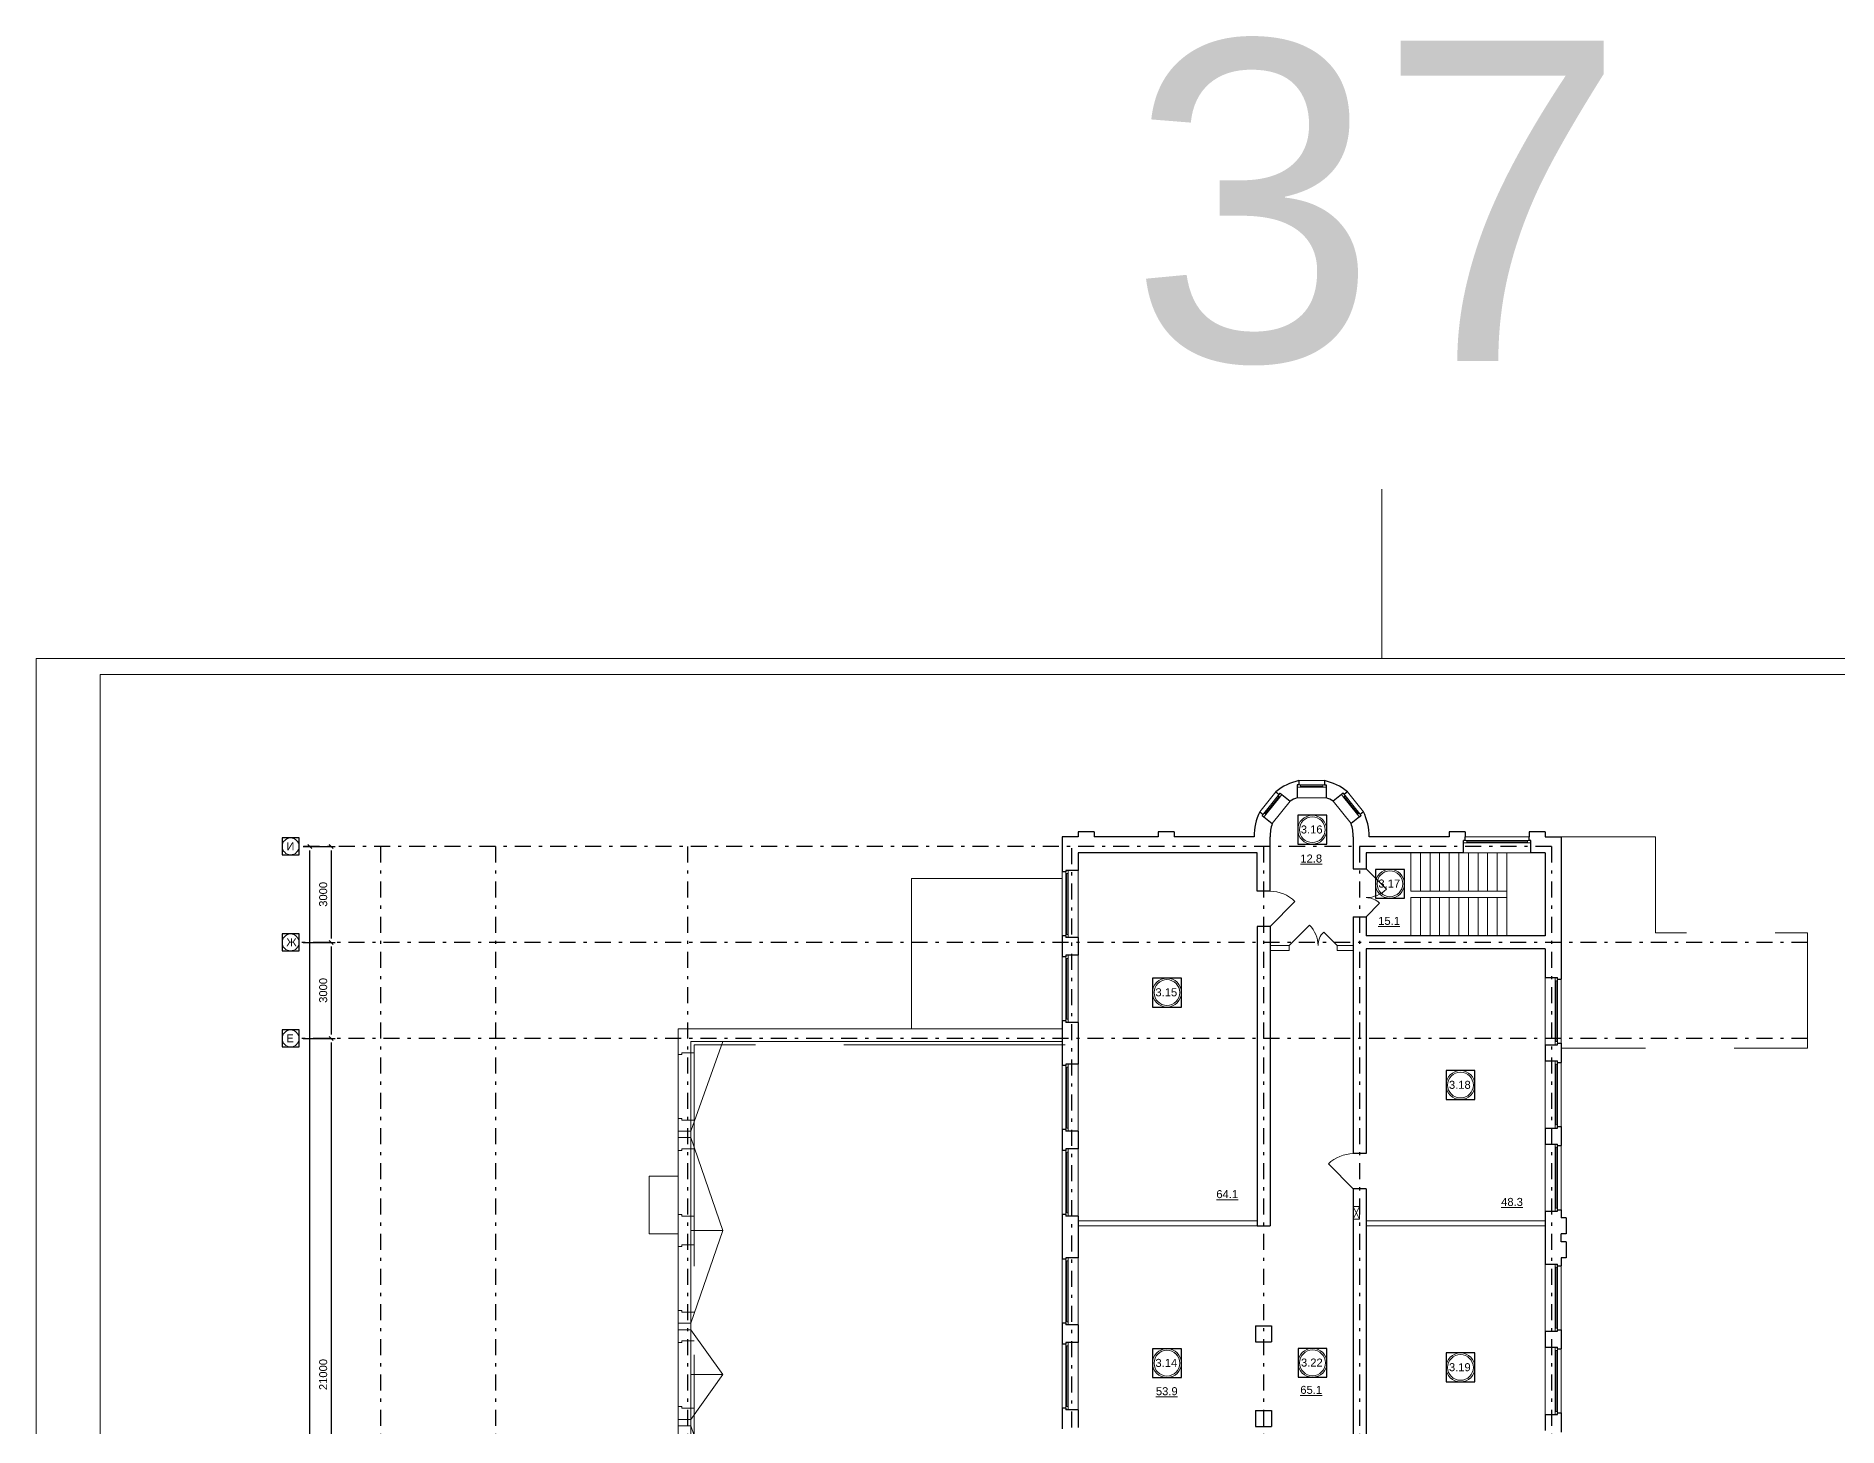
# Model space of a CAD drawing. Header units: metres. Extents: x -5 to 574, y -5 to 79.
# Drawn here: x 191.5 to 247.8, y 35.4 to 78.8 of the extents above; entities that cross this region are included whole.
import ezdxf
from ezdxf.enums import TextEntityAlignment as Align

# ---------------------------------------------------------------- set-up
doc = ezdxf.new("R2010")
doc.units = ezdxf.units.M
doc.header["$MEASUREMENT"] = 0
doc.linetypes.add('( Dashdot )', pattern=[1.001, 0.5, -0.25, 0.001, -0.25])
doc.linetypes.add('DGN Style 3', pattern=[9.681301, 6.915215, -2.766086])
doc.layers.get('DEFPOINTS').update_dxf_attribs({"lineweight": 0})
doc.layers.add('Level 50', color=7, linetype='Continuous', lineweight=0)
doc.layers.add('YOLO_TABLE', color=1, linetype='Continuous')
doc.styles.get("Standard").update_dxf_attribs({"font": 'arial.ttf', "height": 0.25})
doc.styles.add('Standard_0', font='arial.ttf')
doc.styles.add('Style-Arial', font='arial.ttf')
doc.dimstyles.get("Standard").update_dxf_attribs({"dimtxt": 0.00018, "dimasz": 0.00018, "dimexe": 0.0002, "dimexo": 0.0625, "dimgap": 9e-05, "dimtad": 0, "dimtih": 1, "dimtoh": 1, "dimdec": 4, "dimlfac": 1000, "dimzin": 0, "dimdsep": 46, "dimtxsty": 'Standard_0', "dimcen": 9e-05, "dimadec": 0, "dimazin": 0, "dimtfac": 1, "dimtdec": 4, "dimtofl": 0, "dimtmove": 0, "dimatfit": 0, "dimfxl": 0.01, "dimfxlon": 1, "dimtolj": 1, "dimtzin": 0, "dimarcsym": 0})

# ---------------------------------------------------------------- blocks, each defined once
blk = doc.blocks.new('_Oblique-1')
at = {"color": 0, "linetype": 'ByBlock', "lineweight": -2}
blk.add_line((0.5, 0.5), (-0.5, -0.5), dxfattribs=at)
blk = doc.blocks.new('*D448')
at = {"color": 0, "linetype": 'Continuous', "lineweight": -2, "transparency": 16777216}
for p, q in [((199.874, 53.528), (200.881, 53.528)), ((200.756, 53.403), (200.756, 50.653)), ((199.874, 50.528), (200.881, 50.528))]:
    blk.add_line(p, q, dxfattribs=at)
at = {"layer": 'DEFPOINTS', "color": 0, "linetype": 'Continuous', "lineweight": 0, "transparency": 16777216}
for p in [(199.749, 53.528), (199.749, 50.528), (200.756, 50.528)]:
    blk.add_point(p, dxfattribs=at)
at = {"color": 0, "linetype": 'Continuous', "lineweight": -2, "transparency": 16777216, "xscale": 0.125, "yscale": 0.125, "zscale": 0.125}
for p, rotation in [((200.756, 53.528), 90), ((200.756, 50.528), 270)]:
    blk.add_blockref('_Oblique-1', p, dxfattribs=dict(at, rotation=rotation))
at = {"color": 0, "linetype": 'Continuous', "lineweight": 0, "transparency": 16777216, "insert": (200.504, 52.028), "char_height": 0.25, "attachment_point": 5, "rotation": 90, "style": 'Style-Arial'}
blk.add_mtext('\\A1;3000', dxfattribs=at)
blk = doc.blocks.new('*D449')
at = {"color": 0, "linetype": 'Continuous', "lineweight": -2, "transparency": 16777216}
for p, q in [((199.874, 53.528), (200.212, 53.528)), ((200.087, 11.653), (200.087, 53.403)), ((199.874, 11.528), (200.212, 11.528))]:
    blk.add_line(p, q, dxfattribs=at)
at = {"layer": 'DEFPOINTS', "color": 0, "linetype": 'Continuous', "lineweight": 0, "transparency": 16777216}
for p in [(199.749, 53.528), (200.087, 53.528), (199.749, 11.528)]:
    blk.add_point(p, dxfattribs=at)
at = {"color": 0, "linetype": 'Continuous', "lineweight": -2, "transparency": 16777216, "xscale": 0.125, "yscale": 0.125, "zscale": 0.125}
for p, rotation in [((200.087, 53.528), 90), ((200.087, 11.528), 270)]:
    blk.add_blockref('_Oblique-1', p, dxfattribs=dict(at, rotation=rotation))
at = {"color": 0, "linetype": 'Continuous', "lineweight": 0, "transparency": 16777216, "insert": (199.834, 32.528), "char_height": 0.25, "attachment_point": 5, "rotation": 90, "style": 'Style-Arial'}
blk.add_mtext('\\A1;42000', dxfattribs=at)
blk = doc.blocks.new('*U29')
at = {"color": 7, "linetype": 'Continuous', "lineweight": 0}
blk.add_line((0, 29.7), (0, 34.987), dxfattribs=at)
at = {"color": 7, "linetype": 'Continuous', "lineweight": 0, "flags": 128}
blk.add_lwpolyline([(42.05, 29.7), (42.05, -29.7), (-42.05, -29.7), (-42.05, 29.7), (42.05, 29.7)], close=True, dxfattribs=at)
at = {"layer": 'Level 50', "color": 7, "linetype": 'Continuous', "lineweight": 13}
for p, q in [((-40.05, 29.2), (-40.05, -29.2)), ((41.55, 29.2), (-40.05, 29.2))]:
    blk.add_line(p, q, dxfattribs=at)
blk = doc.blocks.new('*D576')
at = {"color": 0, "linetype": 'Continuous', "lineweight": -2, "transparency": 16777216}
for p, q in [((199.874, 50.528), (200.881, 50.528)), ((200.756, 50.403), (200.756, 47.653)), ((199.874, 47.528), (200.881, 47.528))]:
    blk.add_line(p, q, dxfattribs=at)
at = {"layer": 'DEFPOINTS', "color": 0, "linetype": 'Continuous', "lineweight": 0, "transparency": 16777216}
for p in [(199.749, 50.528), (199.749, 47.528), (200.756, 47.528)]:
    blk.add_point(p, dxfattribs=at)
at = {"color": 0, "linetype": 'Continuous', "lineweight": -2, "transparency": 16777216, "xscale": 0.125, "yscale": 0.125, "zscale": 0.125}
for p, rotation in [((200.756, 50.528), 90), ((200.756, 47.528), 270)]:
    blk.add_blockref('_Oblique-1', p, dxfattribs=dict(at, rotation=rotation))
at = {"color": 0, "linetype": 'Continuous', "lineweight": 0, "transparency": 16777216, "insert": (200.504, 49.028), "char_height": 0.25, "attachment_point": 5, "rotation": 90, "style": 'Style-Arial'}
blk.add_mtext('\\A1;3000', dxfattribs=at)
blk = doc.blocks.new('*D577')
at = {"color": 0, "linetype": 'Continuous', "lineweight": -2, "transparency": 16777216}
for p, q in [((199.874, 47.528), (200.881, 47.528)), ((200.756, 47.403), (200.756, 26.653)), ((199.874, 26.528), (200.881, 26.528))]:
    blk.add_line(p, q, dxfattribs=at)
at = {"layer": 'DEFPOINTS', "color": 0, "linetype": 'Continuous', "lineweight": 0, "transparency": 16777216}
for p in [(199.749, 47.528), (199.749, 26.528), (200.756, 26.528)]:
    blk.add_point(p, dxfattribs=at)
at = {"color": 0, "linetype": 'Continuous', "lineweight": -2, "transparency": 16777216, "xscale": 0.125, "yscale": 0.125, "zscale": 0.125}
for p, rotation in [((200.756, 47.528), 90), ((200.756, 26.528), 270)]:
    blk.add_blockref('_Oblique-1', p, dxfattribs=dict(at, rotation=rotation))
at = {"color": 0, "linetype": 'Continuous', "lineweight": 0, "transparency": 16777216, "insert": (200.504, 37.028), "char_height": 0.25, "attachment_point": 5, "rotation": 90, "style": 'Style-Arial'}
blk.add_mtext('\\A1;21000', dxfattribs=at)

msp = doc.modelspace()

# ---------------------------------------------------------------- linework, layer by layer
at = {"color": 7, "linetype": 'Continuous', "lineweight": 0}
for p, q in [((230.26990398, 55.23607448), (229.77034598, 54.61122105)), ((230.40765009, 55.18996419), (229.84564734, 54.48700408)), ((230.94089163, 55.44635737), (231.84089163, 55.44635737)), ((230.99089163, 55.58273974), (231.79089163, 55.58273974)), ((231.04089163, 55.41135737), (231.74089163, 55.41135737)), ((232.37413318, 55.18996419), (232.93613592, 54.48700408)), ((232.51187929, 55.23607448), (233.01143728, 54.61122105)), ((229.93542943, 54.5432551), (230.37254267, 55.09000185)), ((230.71927966, 54.94082249), (230.15727692, 54.23786238)), ((230.94089163, 55.04737795), (231.84089163, 55.04737795)), ((232.0625036, 54.94082249), (232.62450634, 54.23786238)), ((232.40924059, 55.09000185), (232.84635383, 54.5432551)), ((238.19089163, 53.82774686), (236.19089163, 53.82774686)), ((238.14089163, 53.67274686), (236.24089163, 53.67274686)), ((234.79089163, 53.32774686), (234.79089163, 52.12774686)), ((235.09089163, 53.32774686), (235.09089163, 52.12774686)), ((235.39089163, 53.32774686), (235.39089163, 52.12774686)), ((235.69089163, 53.32774686), (235.69089163, 52.12774686)), ((235.99089163, 53.32774686), (235.99089163, 52.12774686)), ((238.24089163, 53.32774686), (236.14089163, 53.32774686)), ((236.29089163, 53.32774686), (236.29089163, 52.12774686)), ((236.59089163, 53.32774686), (236.59089163, 52.12774686)), ((236.89089163, 53.32774686), (236.89089163, 52.12774686)), ((237.19089163, 53.32774686), (237.19089163, 52.12774686)), ((223.59089163, 52.72774686), (223.59089163, 50.72774686)), ((223.74589163, 52.67774686), (223.74589163, 50.77774686)), ((224.09089163, 52.77774686), (224.09089163, 50.67774686)), ((234.79089163, 51.92774686), (234.79089163, 50.72774686)), ((235.09089163, 51.92774686), (235.09089163, 50.72774686)), ((235.39089163, 51.92774686), (235.39089163, 50.72774686)), ((235.69089163, 51.92774686), (235.69089163, 50.72774686)), ((235.99089163, 51.92774686), (235.99089163, 50.72774686)), ((236.29089163, 51.92774686), (236.29089163, 50.72774686)), ((236.59089163, 51.92774686), (236.59089163, 50.72774686)), ((236.89089163, 51.92774686), (236.89089163, 50.72774686)), ((237.19089163, 51.92774686), (237.19089163, 50.72774686)), ((224.09089163, 50.12774686), (224.09089163, 48.02774686)), ((223.59089163, 50.07774686), (223.59089163, 48.07774686)), ((223.74589163, 50.02774686), (223.74589163, 48.12774686)), ((238.69089163, 47.32774686), (238.69089163, 49.42774686)), ((239.03589163, 47.42774686), (239.03589163, 49.32774686)), ((239.19089163, 47.37774686), (239.19089163, 49.37774686)), ((238.69089163, 44.72774686), (238.69089163, 46.82774686)), ((239.19089163, 44.77774686), (239.19089163, 46.77774686)), ((223.59089163, 46.67774686), (223.59089163, 44.67774686)), ((223.74589163, 46.62774686), (223.74589163, 44.72774686)), ((224.09089163, 46.72774686), (224.09089163, 44.62774686)), ((239.03589163, 44.82774686), (239.03589163, 46.72774686)), ((223.59089163, 44.02774686), (223.59089163, 42.02774686)), ((223.74589163, 43.97774686), (223.74589163, 42.07774686)), ((224.09089163, 44.07774686), (224.09089163, 41.97774686)), ((238.69089163, 42.12774686), (238.69089163, 44.22774686)), ((239.03589163, 42.22774686), (239.03589163, 44.12774686)), ((239.19089163, 42.17774686), (239.19089163, 44.17774686)), ((223.59089163, 40.62774686), (223.59089163, 38.62774686)), ((223.74589163, 40.57774686), (223.74589163, 38.67774686)), ((224.09089163, 40.67774686), (224.09089163, 38.57774686)), ((238.69089163, 38.37774686), (238.69089163, 40.47774686)), ((239.03589163, 38.47774686), (239.03589163, 40.37774686)), ((239.19089163, 38.42774686), (239.19089163, 40.42774686)), ((223.59089163, 37.97774686), (223.59089163, 35.97774686)), ((223.74589163, 37.92774686), (223.74589163, 36.02774686)), ((224.09089163, 38.02774686), (224.09089163, 35.92774686)), ((238.69089163, 35.77774686), (238.69089163, 37.87774686)), ((239.03589163, 35.87774686), (239.03589163, 37.77774686)), ((239.19089163, 35.82774686), (239.19089163, 37.82774686))]:
    msp.add_line(p, q, dxfattribs=at)
at = {"color": 7, "linetype": 'Continuous', "lineweight": 30}
for p, q in [((230.26990398, 55.23607448), (230.37642771, 55.15091085)), ((230.37642771, 55.15091085), (230.40765009, 55.18996419)), ((230.40765009, 55.18996419), (230.71927966, 54.94082249)), ((230.94089163, 55.44635737), (230.94089163, 55.04737795)), ((230.99089163, 55.44635737), (230.94089163, 55.44635737)), ((230.99089163, 55.58273974), (230.99089163, 55.44635737)), ((231.79089163, 55.58273974), (231.79089163, 55.44635737)), ((231.79089163, 55.44635737), (231.84089163, 55.44635737)), ((231.84089163, 55.44635737), (231.84089163, 55.04737795)), ((232.37413318, 55.18996419), (232.0625036, 54.94082249)), ((232.37413318, 55.18996419), (232.40535555, 55.15091085)), ((232.51187929, 55.23607448), (232.40535555, 55.15091085)), ((229.77034598, 54.61122105), (229.87686972, 54.52605742)), ((229.87686972, 54.52605742), (229.84564734, 54.48700408)), ((229.84564734, 54.48700408), (230.15727692, 54.23786238)), ((232.93613592, 54.48700408), (232.62450634, 54.23786238)), ((233.01143728, 54.61122105), (232.90491355, 54.52605742)), ((232.90491355, 54.52605742), (232.93613592, 54.48700408)), ((223.59089163, 53.82774686), (223.59089163, 52.72774686)), ((224.09089163, 53.82774686), (223.59089163, 53.82774686)), ((224.09089163, 53.97774686), (224.09089163, 53.82774686)), ((224.59089163, 53.97774686), (224.09089163, 53.97774686)), ((224.59089163, 53.97774686), (224.59089163, 53.82774686)), ((226.59089163, 53.82774686), (224.59089163, 53.82774686)), ((226.59089163, 53.97774686), (226.59089163, 53.82774686)), ((227.09089163, 53.97774686), (226.59089163, 53.97774686)), ((227.09089163, 53.97774686), (227.09089163, 53.82774686)), ((229.59089163, 53.82774686), (227.09089163, 53.82774686)), ((230.09089163, 52.12774686), (230.09089163, 53.82774686)), ((232.69089163, 53.82774686), (232.69089163, 52.82774686)), ((235.69089163, 53.82774686), (233.19089163, 53.82774686)), ((235.69089163, 53.97774686), (235.69089163, 53.82774686)), ((236.19089163, 53.97774686), (235.69089163, 53.97774686)), ((236.14089163, 53.32774686), (236.14089163, 53.70774686)), ((236.19089163, 53.70774686), (236.14089163, 53.70774686)), ((236.19089163, 53.97774686), (236.19089163, 53.82774686)), ((236.19089163, 53.70774686), (236.19089163, 53.82774686)), ((238.19089163, 53.97774686), (238.19089163, 53.82774686)), ((238.69089163, 53.97774686), (238.19089163, 53.97774686)), ((238.19089163, 53.70774686), (238.19089163, 53.82774686)), ((238.24089163, 53.70774686), (238.19089163, 53.70774686)), ((238.24089163, 53.70774686), (238.19089163, 53.70774686)), ((238.24089163, 53.32774686), (238.24089163, 53.70774686)), ((238.69089163, 53.97774686), (238.69089163, 53.82774686)), ((238.69089163, 53.82774686), (239.19089163, 53.82774686)), ((239.19089163, 53.82774686), (239.19089163, 49.37774686)), ((224.09089163, 53.32774686), (224.09089163, 52.77774686)), ((229.69089163, 53.32774686), (224.09089163, 53.32774686)), ((229.69089163, 52.12774686), (229.69089163, 53.32774686)), ((233.09089163, 53.32774686), (233.09089163, 52.82774686)), ((236.14089163, 53.32774686), (233.09089163, 53.32774686)), ((238.69089163, 53.32774686), (238.24089163, 53.32774686)), ((238.69089163, 53.32774686), (238.69089163, 50.72774686)), ((223.71089163, 52.72774686), (223.59089163, 52.72774686)), ((224.09089163, 52.77774686), (223.71089163, 52.77774686)), ((223.71089163, 52.77774686), (223.71089163, 52.72774686)), ((232.69089163, 52.82774686), (233.09089163, 52.82774686)), ((230.09089163, 52.12774686), (229.69089163, 52.12774686)), ((232.69089163, 51.32774686), (233.09089163, 51.32774686)), ((232.69089163, 51.32774686), (232.69089163, 43.92774686)), ((233.09089163, 51.32774686), (233.09089163, 50.72774686)), ((223.71089163, 50.72774686), (223.59089163, 50.72774686)), ((223.59089163, 50.72774686), (223.59089163, 50.07774686)), ((223.71089163, 50.72774686), (223.71089163, 50.67774686)), ((224.09089163, 50.67774686), (223.71089163, 50.67774686)), ((224.09089163, 50.67774686), (224.09089163, 50.12774686)), ((229.69089163, 51.02774686), (229.69089163, 41.67774686)), ((230.09089163, 51.02774686), (229.69089163, 51.02774686)), ((230.09089163, 51.02774686), (230.09089163, 41.67774686)), ((238.69089163, 50.72774686), (233.09089163, 50.72774686)), ((224.09089163, 50.12774686), (223.71089163, 50.12774686)), ((223.71089163, 50.12774686), (223.71089163, 50.07774686)), ((233.09089163, 50.32774686), (233.09089163, 43.92774686)), ((238.69089163, 50.32774686), (233.09089163, 50.32774686)), ((238.69089163, 50.32774686), (238.69089163, 49.42774686)), ((223.71089163, 50.07774686), (223.59089163, 50.07774686)), ((238.69089163, 49.42774686), (239.07089163, 49.42774686)), ((239.07089163, 49.37774686), (239.07089163, 49.42774686)), ((239.07089163, 49.37774686), (239.19089163, 49.37774686)), ((223.71089163, 48.07774686), (223.59089163, 48.07774686)), ((223.59089163, 48.07774686), (223.59089163, 46.67774686)), ((223.71089163, 48.07774686), (223.71089163, 48.02774686)), ((224.09089163, 48.02774686), (223.71089163, 48.02774686)), ((224.09089163, 48.02774686), (224.09089163, 46.72774686)), ((238.69089163, 47.32774686), (239.07089163, 47.32774686)), ((238.69089163, 47.32774686), (238.69089163, 46.82774686)), ((239.07089163, 47.37774686), (239.19089163, 47.37774686)), ((239.07089163, 47.32774686), (239.07089163, 47.37774686)), ((239.19089163, 47.37774686), (239.19089163, 46.77774686)), ((238.69089163, 46.82774686), (239.07089163, 46.82774686)), ((239.07089163, 46.77774686), (239.07089163, 46.82774686)), ((239.07089163, 46.77774686), (239.19089163, 46.77774686)), ((223.71089163, 46.67774686), (223.59089163, 46.67774686)), ((224.09089163, 46.72774686), (223.71089163, 46.72774686)), ((223.71089163, 46.72774686), (223.71089163, 46.67774686)), ((223.71089163, 44.67774686), (223.59089163, 44.67774686)), ((223.59089163, 44.67774686), (223.59089163, 44.02774686)), ((223.71089163, 44.67774686), (223.71089163, 44.62774686)), ((224.09089163, 44.62774686), (223.71089163, 44.62774686)), ((224.09089163, 44.62774686), (224.09089163, 44.07774686)), ((238.69089163, 44.72774686), (239.07089163, 44.72774686)), ((238.69089163, 44.72774686), (238.69089163, 44.22774686)), ((239.07089163, 44.77774686), (239.19089163, 44.77774686)), ((239.07089163, 44.72774686), (239.07089163, 44.77774686)), ((239.19089163, 44.77774686), (239.19089163, 44.17774686)), ((223.71089163, 44.02774686), (223.59089163, 44.02774686)), ((224.09089163, 44.07774686), (223.71089163, 44.07774686)), ((223.71089163, 44.07774686), (223.71089163, 44.02774686)), ((233.09089163, 43.92774686), (232.69089163, 43.92774686)), ((238.69089163, 44.22774686), (239.07089163, 44.22774686)), ((239.07089163, 44.17774686), (239.07089163, 44.22774686)), ((239.07089163, 44.17774686), (239.19089163, 44.17774686)), ((232.69089163, 42.82774686), (232.69089163, 34.97774686)), ((233.09089163, 42.82774686), (232.69089163, 42.82774686)), ((233.09089163, 42.82774686), (233.09089163, 34.97774686)), ((223.71089163, 42.02774686), (223.59089163, 42.02774686)), ((223.59089163, 42.02774686), (223.59089163, 40.62774686)), ((223.71089163, 42.02774686), (223.71089163, 41.97774686)), ((224.09089163, 41.97774686), (223.71089163, 41.97774686)), ((224.09089163, 41.97774686), (224.09089163, 40.67774686)), ((229.69089163, 41.67774686), (230.09089163, 41.67774686)), ((238.69089163, 42.12774686), (239.07089163, 42.12774686)), ((238.69089163, 42.12774686), (238.69089163, 40.47774686)), ((239.07089163, 42.17774686), (239.19089163, 42.17774686)), ((239.07089163, 42.12774686), (239.07089163, 42.17774686)), ((239.19089163, 42.17774686), (239.19089163, 41.92774686)), ((239.34089163, 41.92774686), (239.19089163, 41.92774686)), ((239.34089163, 41.92774686), (239.34089163, 41.42774686)), ((239.34089163, 41.42774686), (239.19089163, 41.42774686)), ((239.19089163, 41.17774686), (239.19089163, 41.42774686)), ((239.34089163, 41.17774686), (239.19089163, 41.17774686)), ((239.34089163, 41.17774686), (239.34089163, 40.67774686)), ((223.71089163, 40.62774686), (223.59089163, 40.62774686)), ((224.09089163, 40.67774686), (223.71089163, 40.67774686)), ((223.71089163, 40.67774686), (223.71089163, 40.62774686)), ((239.34089163, 40.67774686), (239.19089163, 40.67774686)), ((239.19089163, 40.67774686), (239.19089163, 40.42774686)), ((238.69089163, 40.47774686), (239.07089163, 40.47774686)), ((239.07089163, 40.42774686), (239.07089163, 40.47774686)), ((239.07089163, 40.42774686), (239.19089163, 40.42774686)), ((223.71089163, 38.62774686), (223.59089163, 38.62774686)), ((223.59089163, 38.62774686), (223.59089163, 37.97774686)), ((223.71089163, 38.62774686), (223.71089163, 38.57774686)), ((224.09089163, 38.57774686), (223.71089163, 38.57774686)), ((224.09089163, 38.57774686), (224.09089163, 38.02774686)), ((229.64089163, 38.55274686), (229.64089163, 38.05274686)), ((229.64089163, 38.55274686), (230.14089163, 38.55274686)), ((230.14089163, 38.55274686), (230.14089163, 38.05274686)), ((238.69089163, 38.37774686), (239.07089163, 38.37774686)), ((238.69089163, 38.37774686), (238.69089163, 37.87774686)), ((239.07089163, 38.42774686), (239.19089163, 38.42774686)), ((239.07089163, 38.37774686), (239.07089163, 38.42774686)), ((239.19089163, 38.42774686), (239.19089163, 37.82774686)), ((223.71089163, 37.97774686), (223.59089163, 37.97774686)), ((224.09089163, 38.02774686), (223.71089163, 38.02774686)), ((223.71089163, 38.02774686), (223.71089163, 37.97774686)), ((229.64089163, 38.05274686), (230.14089163, 38.05274686)), ((238.69089163, 37.87774686), (239.07089163, 37.87774686)), ((239.07089163, 37.82774686), (239.07089163, 37.87774686)), ((239.07089163, 37.82774686), (239.19089163, 37.82774686)), ((223.71089163, 35.97774686), (223.59089163, 35.97774686)), ((223.59089163, 35.97774686), (223.59089163, 35.32774686)), ((223.71089163, 35.97774686), (223.71089163, 35.92774686)), ((224.09089163, 35.92774686), (223.71089163, 35.92774686)), ((224.09089163, 35.92774686), (224.09089163, 35.37774686)), ((229.64089163, 35.90274686), (230.14089163, 35.90274686)), ((229.64089163, 35.90274686), (229.64089163, 35.40274686)), ((230.14089163, 35.90274686), (230.14089163, 35.40274686)), ((238.69089163, 35.77774686), (239.07089163, 35.77774686)), ((238.69089163, 35.77774686), (238.69089163, 35.27774686)), ((239.07089163, 35.82774686), (239.19089163, 35.82774686)), ((239.07089163, 35.77774686), (239.07089163, 35.82774686)), ((239.19089163, 35.82774686), (239.19089163, 35.22774686)), ((229.64089163, 35.40274686), (230.14089163, 35.40274686))]:
    msp.add_line(p, q, dxfattribs=at)
at = {"color": 1, "linetype": '( Dashdot )'}
for p, q in [((238.89089163, 53.52774686), (199.74895633, 53.52774686)), ((202.29089163, 53.52774686), (202.29089163, 5.51586884)), ((205.89089163, 53.52774686), (205.89089163, 5.51586884)), ((211.89089163, 53.52774686), (211.89089163, 5.51586884)), ((229.89089163, 53.52774686), (229.89089163, 5.51586884)), ((232.89089163, 53.52774686), (232.89089163, 5.51586884)), ((238.89089163, 53.52774686), (238.89089163, 5.51586884)), ((223.89089163, 53.47108186), (223.89089163, 5.51586884)), ((246.89089163, 50.52774686), (199.74895633, 50.52774686)), ((246.89089163, 47.52774686), (199.74895633, 47.52774686))]:
    msp.add_line(p, q, dxfattribs=at)
at = {"color": 7, "linetype": 'DGN Style 3', "lineweight": 0}
for p, q in [((240.56589163, 53.82774686), (240.76589163, 53.82774686)), ((212.09089163, 47.32774686), (212.09089163, 26.97774686)), ((223.69089163, 47.32774686), (212.09089163, 47.32774686)), ((211.71089163, 47.02774686), (211.59089163, 47.02774686)), ((212.09089163, 47.07774686), (211.71089163, 47.07774686)), ((211.71089163, 47.07774686), (211.71089163, 47.02774686)), ((211.71089163, 45.02774686), (211.59089163, 45.02774686)), ((211.59089163, 44.42774686), (211.59089163, 44.62774686)), ((211.71089163, 45.02774686), (211.71089163, 44.97774686)), ((212.09089163, 44.97774686), (211.71089163, 44.97774686)), ((211.99089163, 44.42774686), (211.99089163, 44.62774686)), ((211.71089163, 44.02774686), (211.59089163, 44.02774686)), ((212.09089163, 44.07774686), (211.71089163, 44.07774686)), ((211.71089163, 44.07774686), (211.71089163, 44.02774686)), ((211.71089163, 42.02774686), (211.59089163, 42.02774686)), ((211.71089163, 42.02774686), (211.71089163, 41.97774686)), ((212.09089163, 41.97774686), (211.71089163, 41.97774686)), ((211.71089163, 41.02774686), (211.59089163, 41.02774686)), ((212.09089163, 41.07774686), (211.71089163, 41.07774686)), ((211.71089163, 41.07774686), (211.71089163, 41.02774686)), ((211.71089163, 39.02774686), (211.59089163, 39.02774686)), ((211.71089163, 39.02774686), (211.71089163, 38.97774686)), ((212.09089163, 38.97774686), (211.71089163, 38.97774686)), ((211.59089163, 38.42774686), (211.59089163, 38.62774686)), ((211.99089163, 38.42774686), (211.99089163, 38.62774686)), ((211.71089163, 38.02774686), (211.59089163, 38.02774686)), ((212.09089163, 38.07774686), (211.71089163, 38.07774686)), ((211.71089163, 38.07774686), (211.71089163, 38.02774686)), ((211.71089163, 36.02774686), (211.59089163, 36.02774686)), ((211.59089163, 35.42774686), (211.59089163, 35.62774686)), ((211.71089163, 36.02774686), (211.71089163, 35.97774686)), ((212.09089163, 35.97774686), (211.71089163, 35.97774686)), ((211.99089163, 35.42774686), (211.99089163, 35.62774686))]:
    msp.add_line(p, q, dxfattribs=at)
at = {"color": 7, "linetype": 'Continuous', "lineweight": 13}
for p, q in [((234.49089163, 53.32774686), (234.49089163, 52.12774686)), ((237.49089163, 53.32774686), (237.49089163, 53.05274686)), ((237.49089163, 51.55274686), (237.49089163, 53.05274686)), ((233.09089163, 52.82774686), (233.72728773, 52.19135076)), ((234.49089163, 52.12774686), (237.49089163, 52.12774686)), ((234.49089163, 51.92774686), (234.49089163, 50.72774686)), ((234.49089163, 51.92774686), (237.49089163, 51.92774686)), ((233.09089163, 51.32774686), (233.5151557, 51.75201093)), ((237.49089163, 51.55274686), (237.49089163, 50.72774686)), ((230.69089163, 50.42774686), (231.32728773, 51.06414296)), ((232.19089163, 50.42774686), (231.76662756, 50.85201093)), ((230.69089163, 50.42774686), (230.09089163, 50.42774686)), ((230.69089163, 50.27774686), (230.09089163, 50.27774686)), ((230.69089163, 50.42774686), (230.69089163, 50.27774686)), ((232.69089163, 50.42774686), (232.19089163, 50.42774686)), ((232.19089163, 50.42774686), (232.19089163, 50.27774686)), ((232.69089163, 50.27774686), (232.19089163, 50.27774686)), ((223.59089163, 47.82774686), (211.59089163, 47.82774686)), ((211.59089163, 47.82774686), (211.59089163, 44.62774686)), ((223.59089163, 47.42774686), (211.99089163, 47.42774686)), ((211.99089163, 47.42774686), (211.99089163, 44.62774686)), ((212.99089163, 47.42774686), (211.99089163, 44.62774686)), ((211.59089163, 44.62774686), (211.99089163, 44.62774686)), ((211.59089163, 44.42774686), (211.99089163, 44.42774686)), ((211.59089163, 44.42774686), (211.59089163, 38.62774686)), ((211.99089163, 44.42774686), (211.99089163, 38.62774686)), ((232.69089163, 42.82774686), (231.91307417, 43.60556432)), ((232.69089163, 41.87774686), (232.89089163, 42.27774686)), ((232.69089163, 42.27774686), (232.89089163, 41.87774686)), ((229.69089163, 41.82774686), (224.09089163, 41.82774686)), ((229.69089163, 41.67774686), (224.09089163, 41.67774686)), ((238.69089163, 41.82774686), (233.09089163, 41.82774686)), ((238.69089163, 41.67774686), (233.09089163, 41.67774686)), ((211.99089163, 41.52774686), (212.99089163, 41.52774686)), ((211.59089163, 38.62774686), (211.99089163, 38.62774686)), ((211.59089163, 38.42774686), (211.99089163, 38.42774686)), ((211.59089163, 38.42774686), (211.59089163, 35.62774686)), ((211.99089163, 38.42774686), (211.99089163, 35.62774686)), ((211.99089163, 37.02774686), (212.99089163, 37.02774686)), ((211.59089163, 35.62774686), (211.99089163, 35.62774686)), ((211.59089163, 35.42774686), (211.99089163, 35.42774686)), ((211.59089163, 35.42774686), (211.59089163, 29.62774686)), ((211.99089163, 35.42774686), (211.99089163, 29.62774686))]:
    msp.add_line(p, q, dxfattribs=at)
at = {"color": 7, "linetype": 'DGN Style 3', "lineweight": 13}
for q in [(223.59089163, 52.52774686), (218.89089163, 47.82774686)]:
    msp.add_line((218.89089163, 52.52774686), q, dxfattribs=at)
at = {"color": 7, "linetype": 'Continuous', "lineweight": 13, "extrusion": (0, 0, -1)}
msp.add_line((230.09089163, 51.02774686), (230.86870909, 51.80556432), dxfattribs=at)
at = {"color": 7, "linetype": 'Continuous', "lineweight": 13, "flags": 128}
for points in [[(230.46232476, 55.14625287), (230.39988001, 55.06814619), (230.34520534, 55.11185751), (230.40765009, 55.18996419), (230.46232476, 55.14625287)], [(231.04089163, 55.37635737), (230.94089163, 55.37635737), (230.94089163, 55.44635737), (231.04089163, 55.44635737), (231.04089163, 55.37635737)], [(231.84089163, 55.37635737), (231.74089163, 55.37635737), (231.74089163, 55.44635737), (231.84089163, 55.44635737), (231.84089163, 55.37635737)], [(232.38190325, 55.06814619), (232.3194585, 55.14625287), (232.37413318, 55.18996419), (232.43657793, 55.11185751), (232.38190325, 55.06814619)], [(229.96276677, 54.52139944), (229.90032202, 54.44329276), (229.84564734, 54.48700408), (229.90809209, 54.56511076), (229.96276677, 54.52139944)], [(232.88146125, 54.44329276), (232.8190165, 54.52139944), (232.87369117, 54.56511076), (232.93613592, 54.48700408), (232.88146125, 54.44329276)], [(236.24089163, 53.63774686), (236.14089163, 53.63774686), (236.14089163, 53.70774686), (236.24089163, 53.70774686), (236.24089163, 53.63774686)], [(238.24089163, 53.63774686), (238.14089163, 53.63774686), (238.14089163, 53.70774686), (238.24089163, 53.70774686), (238.24089163, 53.63774686)], [(223.78089163, 52.77774686), (223.78089163, 52.67774686), (223.71089163, 52.67774686), (223.71089163, 52.77774686), (223.78089163, 52.77774686)], [(223.78089163, 50.77774686), (223.78089163, 50.67774686), (223.71089163, 50.67774686), (223.71089163, 50.77774686), (223.78089163, 50.77774686)], [(223.78089163, 50.12774686), (223.78089163, 50.02774686), (223.71089163, 50.02774686), (223.71089163, 50.12774686), (223.78089163, 50.12774686)], [(239.00089163, 49.32774686), (239.00089163, 49.42774686), (239.07089163, 49.42774686), (239.07089163, 49.32774686), (239.00089163, 49.32774686)], [(223.78089163, 48.12774686), (223.78089163, 48.02774686), (223.71089163, 48.02774686), (223.71089163, 48.12774686), (223.78089163, 48.12774686)], [(239.00089163, 47.32774686), (239.00089163, 47.42774686), (239.07089163, 47.42774686), (239.07089163, 47.32774686), (239.00089163, 47.32774686)], [(239.00089163, 46.72774686), (239.00089163, 46.82774686), (239.07089163, 46.82774686), (239.07089163, 46.72774686), (239.00089163, 46.72774686)], [(223.78089163, 46.72774686), (223.78089163, 46.62774686), (223.71089163, 46.62774686), (223.71089163, 46.72774686), (223.78089163, 46.72774686)], [(223.78089163, 44.72774686), (223.78089163, 44.62774686), (223.71089163, 44.62774686), (223.71089163, 44.72774686), (223.78089163, 44.72774686)], [(239.00089163, 44.72774686), (239.00089163, 44.82774686), (239.07089163, 44.82774686), (239.07089163, 44.72774686), (239.00089163, 44.72774686)], [(223.78089163, 44.07774686), (223.78089163, 43.97774686), (223.71089163, 43.97774686), (223.71089163, 44.07774686), (223.78089163, 44.07774686)], [(239.00089163, 44.12774686), (239.00089163, 44.22774686), (239.07089163, 44.22774686), (239.07089163, 44.12774686), (239.00089163, 44.12774686)], [(232.69089163, 41.87774686), (232.89089163, 41.87774686), (232.89089163, 42.27774686), (232.69089163, 42.27774686), (232.69089163, 41.87774686)], [(223.78089163, 42.07774686), (223.78089163, 41.97774686), (223.71089163, 41.97774686), (223.71089163, 42.07774686), (223.78089163, 42.07774686)], [(239.00089163, 42.12774686), (239.00089163, 42.22774686), (239.07089163, 42.22774686), (239.07089163, 42.12774686), (239.00089163, 42.12774686)], [(223.78089163, 40.67774686), (223.78089163, 40.57774686), (223.71089163, 40.57774686), (223.71089163, 40.67774686), (223.78089163, 40.67774686)], [(239.00089163, 40.37774686), (239.00089163, 40.47774686), (239.07089163, 40.47774686), (239.07089163, 40.37774686), (239.00089163, 40.37774686)], [(223.78089163, 38.67774686), (223.78089163, 38.57774686), (223.71089163, 38.57774686), (223.71089163, 38.67774686), (223.78089163, 38.67774686)], [(239.00089163, 38.37774686), (239.00089163, 38.47774686), (239.07089163, 38.47774686), (239.07089163, 38.37774686), (239.00089163, 38.37774686)], [(223.78089163, 38.02774686), (223.78089163, 37.92774686), (223.71089163, 37.92774686), (223.71089163, 38.02774686), (223.78089163, 38.02774686)], [(239.00089163, 37.77774686), (239.00089163, 37.87774686), (239.07089163, 37.87774686), (239.07089163, 37.77774686), (239.00089163, 37.77774686)], [(223.78089163, 36.02774686), (223.78089163, 35.92774686), (223.71089163, 35.92774686), (223.71089163, 36.02774686), (223.78089163, 36.02774686)], [(239.00089163, 35.77774686), (239.00089163, 35.87774686), (239.07089163, 35.87774686), (239.07089163, 35.77774686), (239.00089163, 35.77774686)]]:
    msp.add_lwpolyline(points, close=True, dxfattribs=at)
at = {"color": 7, "linetype": 'Continuous', "lineweight": 0, "flags": 128}
for points in [[(231.04089163, 55.44635737), (231.04089163, 55.37635737), (231.74089163, 55.37635737), (231.74089163, 55.44635737), (231.04089163, 55.44635737)], [(229.90809209, 54.56511076), (229.96276677, 54.52139944), (230.39988001, 55.06814619), (230.34520534, 55.11185751), (229.90809209, 54.56511076)], [(232.43657793, 55.11185751), (232.38190325, 55.06814619), (232.8190165, 54.52139944), (232.87369117, 54.56511076), (232.43657793, 55.11185751)], [(236.24089163, 53.70774686), (236.24089163, 53.63774686), (238.14089163, 53.63774686), (238.14089163, 53.70774686), (236.24089163, 53.70774686)], [(223.71089163, 50.77774686), (223.78089163, 50.77774686), (223.78089163, 52.67774686), (223.71089163, 52.67774686), (223.71089163, 50.77774686)], [(223.71089163, 48.12774686), (223.78089163, 48.12774686), (223.78089163, 50.02774686), (223.71089163, 50.02774686), (223.71089163, 48.12774686)], [(239.07089163, 49.32774686), (239.00089163, 49.32774686), (239.00089163, 47.42774686), (239.07089163, 47.42774686), (239.07089163, 49.32774686)], [(223.71089163, 44.72774686), (223.78089163, 44.72774686), (223.78089163, 46.62774686), (223.71089163, 46.62774686), (223.71089163, 44.72774686)], [(239.07089163, 46.72774686), (239.00089163, 46.72774686), (239.00089163, 44.82774686), (239.07089163, 44.82774686), (239.07089163, 46.72774686)], [(223.71089163, 42.07774686), (223.78089163, 42.07774686), (223.78089163, 43.97774686), (223.71089163, 43.97774686), (223.71089163, 42.07774686)], [(239.07089163, 44.12774686), (239.00089163, 44.12774686), (239.00089163, 42.22774686), (239.07089163, 42.22774686), (239.07089163, 44.12774686)], [(223.71089163, 38.67774686), (223.78089163, 38.67774686), (223.78089163, 40.57774686), (223.71089163, 40.57774686), (223.71089163, 38.67774686)], [(239.07089163, 40.37774686), (239.00089163, 40.37774686), (239.00089163, 38.47774686), (239.07089163, 38.47774686), (239.07089163, 40.37774686)], [(223.71089163, 36.02774686), (223.78089163, 36.02774686), (223.78089163, 37.92774686), (223.71089163, 37.92774686), (223.71089163, 36.02774686)], [(239.07089163, 37.77774686), (239.00089163, 37.77774686), (239.00089163, 35.87774686), (239.07089163, 35.87774686), (239.07089163, 37.77774686)]]:
    msp.add_lwpolyline(points, close=True, dxfattribs=at)
at = {"color": 7, "linetype": 'DGN Style 3', "lineweight": 13, "flags": 128}
msp.add_lwpolyline([(239.19089163, 53.82774686), (242.14089163, 53.82774686), (242.14089163, 50.82774686), (246.89089163, 50.82774686), (246.89089163, 47.22774686), (239.19089163, 47.22774686)], dxfattribs=at)
at = {"color": 7, "linetype": 'Continuous', "lineweight": 13, "flags": 128}
for points in [[(211.99089163, 44.42774686), (212.99089163, 41.52774686), (211.99089163, 38.62774686)], [(211.99089163, 38.42774686), (212.99089163, 37.02774686), (211.99089163, 35.62774686)], [(211.99089163, 29.62774686), (212.99089163, 32.52774686), (211.99089163, 35.42774686)]]:
    msp.add_lwpolyline(points, dxfattribs=at)
at = {"color": 7, "linetype": 'DGN Style 3', "lineweight": 13, "flags": 128}
msp.add_lwpolyline([(211.59089163, 43.22774686), (211.59089163, 41.42774686), (210.69089163, 41.42774686), (210.69089163, 43.22774686), (211.59089163, 43.22774686)], close=True, dxfattribs=at)
at = {"color": 7, "linetype": 'Continuous', "lineweight": 13}
for centre, radius in [((231.41213085, 54.04729932), 0.45201344), ((231.41213085, 54.04729932), 0.40201344), ((199.48560088, 53.52774686), 0.26335544), ((233.83774425, 52.35790401), 0.45201344), ((233.83774425, 52.35790401), 0.40201344), ((199.48560088, 50.52774686), 0.26335544), ((226.87053833, 48.96126553), 0.45201344), ((226.87053833, 48.96126553), 0.40201344), ((199.48560088, 47.52774686), 0.26335544), ((236.04183022, 46.07028735), 0.45201344), ((236.04183022, 46.07028735), 0.40201344), ((226.87053833, 37.38371332), 0.45201344), ((226.87053833, 37.38371332), 0.40201344), ((231.41775463, 37.39382715), 0.45201344), ((231.41775463, 37.39382715), 0.40201344), ((236.04183022, 37.24920187), 0.45201344), ((236.04183022, 37.24920187), 0.40201344)]:
    msp.add_circle(centre, radius, dxfattribs=at)
at = {"color": 7, "linetype": 'Continuous', "lineweight": 30}
for radius, start, end in [(1.8, 102.839588407, 128.518765221), (1.8, 51.481234779, 77.160411593), (1.3, 110.252246742, 121.106106885), (1.3, 58.893893115, 69.747753258), (1.8, 154.197942035, 180), (1.3, 161.61060037, 180), (1.3, 0, 18.38939963), (1.8, 0, 25.802057965)]:
    msp.add_arc((231.39089163, 53.82774686), radius, start, end, dxfattribs=at)
at = {"color": 7, "linetype": 'Continuous', "lineweight": 0, "extrusion": (0, 0, -1)}
msp.add_arc((-230.09089163, 51.02774686), 1.1, 90, 135, dxfattribs=at)
at = {"color": 7, "linetype": 'Continuous', "lineweight": 0}
for centre, radius, start, end in [((233.09089163, 52.82774686), 0.9, 270, 315), ((233.09089163, 51.32774686), 0.6, 45, 90), ((230.69089163, 50.42774686), 0.9, 0, 45), ((232.19089163, 50.42774686), 0.6, 135, 180), ((232.69089163, 42.82774686), 1.1, 90, 135)]:
    msp.add_arc(centre, radius, start, end, dxfattribs=at)
at = {"layer": 'YOLO_TABLE'}
for points in [[(230.96011741, 53.59528588), (231.8641443, 53.59528588), (231.8641443, 54.49931276), (230.96011741, 54.49931276)], [(199.22224544, 53.26439141), (199.74895633, 53.26439141), (199.74895633, 53.7911023), (199.22224544, 53.7911023)], [(233.38573081, 51.90589056), (234.28975769, 51.90589056), (234.28975769, 52.80991745), (233.38573081, 52.80991745)], [(199.22224544, 50.26439141), (199.74895633, 50.26439141), (199.74895633, 50.7911023), (199.22224544, 50.7911023)], [(226.41852488, 48.50925209), (227.32255177, 48.50925209), (227.32255177, 49.41327897), (226.41852488, 49.41327897)], [(199.22224544, 47.26439141), (199.74895633, 47.26439141), (199.74895633, 47.7911023), (199.22224544, 47.7911023)], [(235.58981678, 45.61827391), (236.49384366, 45.61827391), (236.49384366, 46.5223008), (235.58981678, 46.5223008)], [(226.41852488, 36.93169987), (227.32255177, 36.93169987), (227.32255177, 37.83572676), (226.41852488, 37.83572676)], [(230.96574119, 36.9418137), (231.86976807, 36.9418137), (231.86976807, 37.84584059), (230.96574119, 37.84584059)], [(235.58981678, 36.79718843), (236.49384366, 36.79718843), (236.49384366, 37.70121531), (235.58981678, 37.70121531)]]:
    msp.add_lwpolyline(points, close=True, dxfattribs=at)

# ---------------------------------------------------------------- block references
at = {"layer": 'Level 50', "color": 7, "linetype": 'Continuous', "lineweight": 13}
msp.add_blockref('*U29', (233.57998312, 29.69999445), dxfattribs=at)

# ---------------------------------------------------------------- texts
at = {"color": 7, "linetype": 'Continuous', "lineweight": 13, "style": 'Style-Arial'}
for s, p in [('3.16', (231.05145248, 54.18004896)), ('%%u12.8%%U', (231.0378449, 53.27269861)), ('3.17', (233.47706587, 52.49065364)), ('%%u15.1%%U', (233.47193294, 51.32495149)), ('3.15', (226.50985995, 49.09401517)), ('3.18', (235.68115184, 46.20303699)), ('%%u64.1%%U', (228.4127144, 42.78834633)), ('%%u48.3%%U', (237.31249828, 42.54546069)), ('3.14', (226.50985995, 37.51646295)), ('3.22', (231.05707626, 37.52657678)), ('3.19', (235.68115184, 37.3819515)), ('%%u53.9%%U', (226.52437121, 36.63198189)), ('%%u65.1%%U', (231.03701664, 36.67411494))]:
    msp.add_text(s, height=0.25, dxfattribs=at).set_placement(p, align=Align.TOP_LEFT)
at = {"color": 7, "linetype": 'Continuous', "lineweight": 30, "style": 'Style-Arial'}
for s, p in [('И', (199.35150937, 53.65700949)), ('Ж', (199.35150937, 50.65700949)), ('Е', (199.35150937, 47.65700949))]:
    msp.add_text(s, height=0.25, dxfattribs=at).set_placement(p, align=Align.TOP_LEFT)
at = {"color": 7, "linetype": 'Continuous', "lineweight": 0, "insert": (225.68393351, 78.69234356), "char_height": 10, "attachment_point": 1}
msp.add_mtext_dynamic_manual_height_columns('37', width=15.7369220934, gutter_width=1.25, heights=[0], dxfattribs=at)

# ---------------------------------------------------------------- dimensions: what is measured, and where the dimension line sits
at = {"color": 5, "linetype": 'Continuous', "lineweight": 0}
for base, p1, p2, angle, picture, middle in [((200.08698761, 53.52774686), (199.74895633, 11.52774686), (199.74895633, 53.52774686), 90, '*D449', (199.83434436, 32.52774686)), ((200.75625129, 50.52774686), (199.74895633, 53.52774686), (199.74895633, 50.52774686), 270, '*D448', (200.50352278, 52.02774686)), ((200.75625129, 47.52774686), (199.74895633, 50.52774686), (199.74895633, 47.52774686), 270, '*D576', (200.50352278, 49.02774686)), ((200.75625129, 26.52774686), (199.74895633, 47.52774686), (199.74895633, 26.52774686), 270, '*D577', (200.50360805, 37.02774686))]:
    dim = msp.add_linear_dim(base=base, p1=p1, p2=p2, angle=angle, dimstyle='Standard', override={"dimtxt": 0.25, "dimasz": 0.125, "dimexe": 0.125, "dimexo": 0.125, "dimgap": 0.125, "dimtad": 1, "dimtih": 0, "dimtoh": 0, "dimzin": 11, "dimtxsty": 'Style-Arial', "dimblk": '_Oblique-1', "dimfxlon": 0, "dimfrac": 2, "dimtzin": 11}, dxfattribs=at)
    dim.commit()
    dim.dimension.update_dxf_attribs({"geometry": picture, "text_midpoint": middle})

doc.saveas('drawing.dxf')
